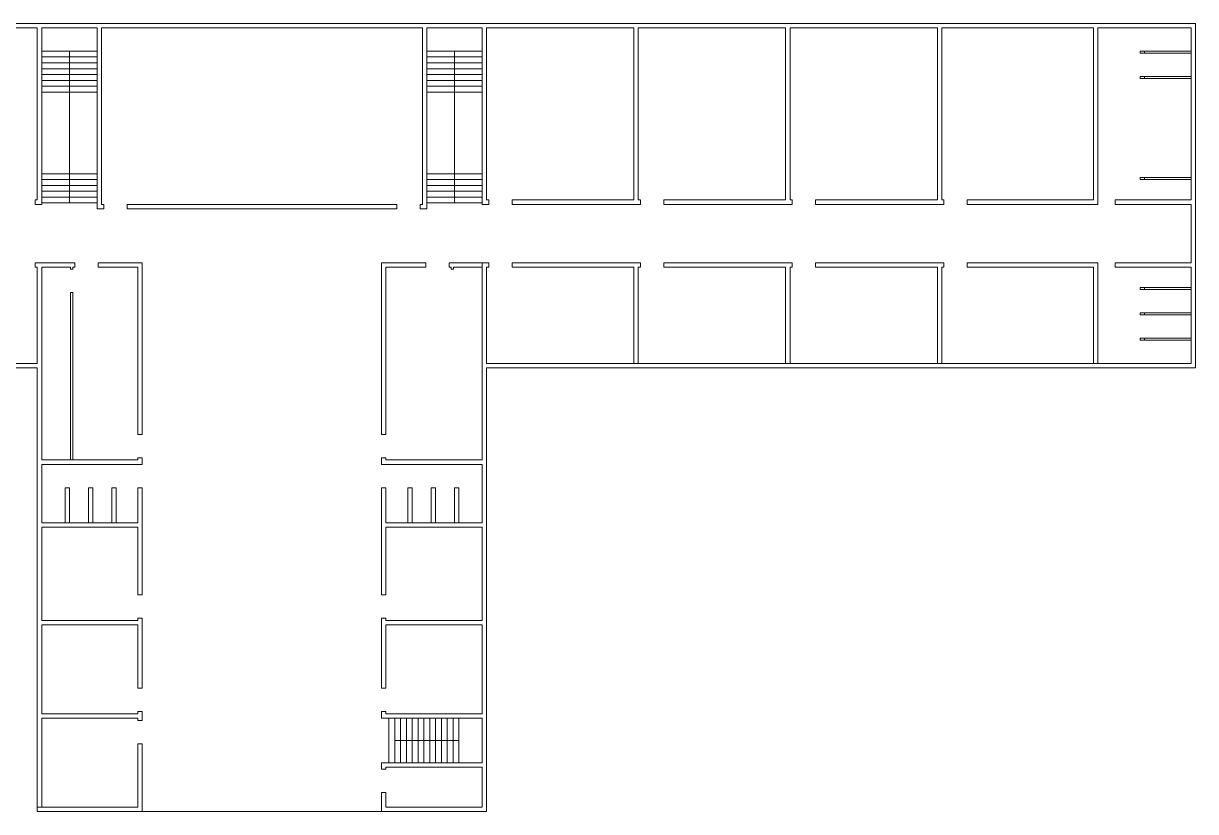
# Model space of a CAD drawing. Header units: inches. Extents: x 35409 to 40742, y 25289 to 31091.
# Drawn here: x 36838 to 39249, y 29470 to 31091 of the extents above; entities that cross this region are included whole.
import ezdxf

# ---------------------------------------------------------------- set-up
doc = ezdxf.new("R2010")
doc.units = ezdxf.units.IN
doc.header["$MEASUREMENT"] = 0
doc.layers.add('WALL', color=7, linetype='Continuous', lineweight=13)

msp = doc.modelspace()

# ---------------------------------------------------------------- linework, layer by layer
at = {"layer": 'WALL', "lineweight": 0}
for p, q in [((35408.59, 31090.74), (39248.59, 31090.74)), ((35408.59, 31081.74), (36866.59, 31081.74)), ((36866.59, 31081.74), (36866.59, 30727.74)), ((36875.59, 31081.74), (36875.59, 30718.74)), ((36875.59, 31081.74), (36989.74, 31081.74)), ((36989.74, 31081.74), (36989.74, 30709.74)), ((36998.74, 31081.74), (36998.74, 30718.74)), ((36998.74, 31081.74), (37658.44, 31081.74)), ((37658.44, 31081.74), (37658.44, 30718.74)), ((37667.44, 31081.74), (37667.44, 30709.74)), ((37667.44, 31081.74), (37781.59, 31081.74)), ((37781.59, 31081.74), (37781.59, 30718.74)), ((37790.59, 31081.74), (37790.59, 30727.74)), ((37790.59, 31081.74), (38093.59, 31081.74)), ((38093.59, 31081.74), (38093.59, 30727.74)), ((38102.59, 31081.74), (38102.59, 30727.74)), ((38102.59, 31081.74), (38405.59, 31081.74)), ((38405.59, 31081.74), (38405.59, 30727.74)), ((38414.59, 31081.74), (38414.59, 30727.74)), ((38414.59, 31081.74), (38717.59, 31081.74)), ((38717.59, 31081.74), (38717.59, 30727.74)), ((38726.59, 31081.74), (38726.59, 30727.74)), ((38726.59, 31081.74), (39038.59, 31081.74)), ((39038.59, 31081.74), (39038.59, 30727.74)), ((39047.59, 31081.74), (39047.59, 30727.74)), ((39047.59, 31081.74), (39239.59, 31081.74)), ((39239.59, 31081.74), (39191.59, 31081.74)), ((39239.59, 31081.74), (39239.59, 30727.74)), ((39248.59, 31090.74), (39248.59, 30382.74)), ((36875.59, 31033.74), (36989.74, 31033.74)), ((36932.66, 31033.74), (36932.66, 30721.74)), ((37667.44, 31033.74), (37781.59, 31033.74)), ((37724.51, 31033.74), (37724.51, 30721.74)), ((39134.59, 31033.74), (39239.59, 31033.74)), ((39134.59, 31033.74), (39134.59, 31029.74)), ((39134.59, 31029.74), (39239.59, 31029.74)), ((39143.59, 31033.74), (39143.59, 31029.74)), ((36875.59, 31021.74), (36989.74, 31021.74)), ((36875.59, 31009.74), (36989.74, 31009.74)), ((37667.44, 31021.74), (37781.59, 31021.74)), ((37667.44, 31009.74), (37781.59, 31009.74)), ((36875.59, 30997.74), (36989.74, 30997.74)), ((36875.59, 30985.74), (36989.74, 30985.74)), ((37667.44, 30997.74), (37781.59, 30997.74)), ((37667.44, 30985.74), (37781.59, 30985.74)), ((39134.59, 30981.74), (39239.59, 30981.74)), ((39134.59, 30981.74), (39134.59, 30977.74)), ((39134.59, 30977.74), (39239.59, 30977.74)), ((39143.59, 30981.74), (39143.59, 30977.74)), ((36875.59, 30973.74), (36989.74, 30973.74)), ((36875.59, 30961.74), (36989.74, 30961.74)), ((37667.44, 30973.74), (37781.59, 30973.74)), ((37667.44, 30961.74), (37781.59, 30961.74)), ((36875.59, 30949.74), (36989.74, 30949.74)), ((37667.44, 30949.74), (37781.59, 30949.74)), ((36875.59, 30781.74), (36989.74, 30781.74)), ((36875.59, 30769.74), (36989.74, 30769.74)), ((37667.44, 30781.74), (37781.59, 30781.74)), ((37667.44, 30769.74), (37781.59, 30769.74)), ((39134.59, 30773.74), (39239.59, 30773.74)), ((39134.59, 30773.74), (39134.59, 30769.74)), ((39134.59, 30769.74), (39239.59, 30769.74)), ((39143.59, 30773.74), (39143.59, 30769.74)), ((36875.59, 30757.74), (36989.74, 30757.74)), ((36875.59, 30745.74), (36989.74, 30745.74)), ((37667.44, 30757.74), (37781.59, 30757.74)), ((37667.44, 30745.74), (37781.59, 30745.74)), ((36862.09, 30727.74), (36866.59, 30727.74)), ((36866.59, 30727.74), (36862.09, 30727.74)), ((36862.09, 30727.74), (36862.09, 30718.74)), ((36862.09, 30718.74), (36875.59, 30718.74)), ((36875.59, 30733.74), (36989.74, 30733.74)), ((36875.59, 30721.74), (36989.74, 30721.74)), ((36998.74, 30718.74), (37003.24, 30718.74)), ((36998.74, 30718.74), (37003.24, 30718.74)), ((37003.24, 30718.74), (37003.24, 30709.74)), ((37051.24, 30718.74), (37051.24, 30709.74)), ((37051.24, 30718.74), (37605.94, 30718.74)), ((37605.94, 30718.74), (37605.94, 30709.74)), ((37653.94, 30718.74), (37653.94, 30709.74)), ((37653.94, 30718.74), (37658.44, 30718.74)), ((37667.44, 30733.74), (37781.59, 30733.74)), ((37667.44, 30721.74), (37781.59, 30721.74)), ((37795.09, 30718.74), (37781.59, 30718.74)), ((37790.59, 30727.74), (37795.09, 30727.74)), ((37795.09, 30727.74), (37790.59, 30727.74)), ((37795.09, 30727.74), (37795.09, 30718.74)), ((38093.59, 30727.74), (37843.09, 30727.74)), ((37843.09, 30727.74), (37843.09, 30718.74)), ((38107.09, 30718.74), (37843.09, 30718.74)), ((38107.09, 30727.74), (38102.59, 30727.74)), ((38107.09, 30727.74), (38107.09, 30718.74)), ((38405.59, 30727.74), (38155.09, 30727.74)), ((38155.09, 30727.74), (38155.09, 30718.74)), ((38419.09, 30718.74), (38155.09, 30718.74)), ((38419.09, 30727.74), (38414.59, 30727.74)), ((38419.09, 30727.74), (38419.09, 30718.74)), ((38717.59, 30727.74), (38467.09, 30727.74)), ((38467.09, 30727.74), (38467.09, 30718.74)), ((38731.09, 30718.74), (38467.09, 30718.74)), ((38731.09, 30727.74), (38726.59, 30727.74)), ((38731.09, 30727.74), (38731.09, 30718.74)), ((39038.59, 30727.74), (38779.09, 30727.74)), ((38779.09, 30727.74), (38779.09, 30718.74)), ((39047.59, 30718.74), (38779.09, 30718.74)), ((39047.59, 30727.74), (39047.59, 30718.74)), ((39239.59, 30727.74), (39083.59, 30727.74)), ((39083.59, 30727.74), (39083.59, 30718.74)), ((39239.59, 30718.74), (39083.59, 30718.74)), ((39239.59, 30718.74), (39239.59, 30598.74)), ((36989.74, 30709.74), (37003.24, 30709.74)), ((37051.24, 30709.74), (37605.94, 30709.74)), ((37653.94, 30709.74), (37667.44, 30709.74)), ((36862.09, 30598.74), (36875.59, 30598.74)), ((36862.09, 30589.74), (36862.09, 30598.74)), ((36862.09, 30589.74), (36866.59, 30589.74)), ((36866.59, 30589.74), (36866.59, 30391.74)), ((36875.59, 30598.74), (36943.84, 30598.74)), ((36875.59, 30589.74), (36875.59, 30193.08)), ((36875.59, 30589.74), (36934.84, 30589.74)), ((36934.84, 30589.74), (36934.84, 30585.24)), ((36939.34, 30589.74), (36939.34, 30585.24)), ((36939.34, 30589.74), (36939.34, 30585.24)), ((36939.34, 30589.74), (36943.84, 30589.74)), ((36939.34, 30589.74), (36943.84, 30589.74)), ((36943.84, 30589.74), (36943.84, 30598.74)), ((36991.84, 30589.74), (36991.84, 30598.74)), ((36991.84, 30598.74), (37082.59, 30598.74)), ((36991.84, 30589.74), (37073.59, 30589.74)), ((37073.59, 30589.74), (37073.59, 30245.58)), ((37082.59, 30598.74), (37082.59, 30245.58)), ((37665.33, 30598.74), (37574.59, 30598.74)), ((37574.59, 30598.74), (37574.59, 30245.58)), ((37665.33, 30589.74), (37583.59, 30589.74)), ((37583.59, 30589.74), (37583.59, 30245.58)), ((37665.33, 30589.74), (37665.33, 30598.74)), ((37781.59, 30598.74), (37713.33, 30598.74)), ((37713.33, 30589.74), (37713.33, 30598.74)), ((37717.83, 30589.74), (37713.33, 30589.74)), ((37717.83, 30589.74), (37713.33, 30589.74)), ((37717.83, 30589.74), (37717.83, 30585.24)), ((37717.83, 30589.74), (37717.83, 30585.24)), ((37781.59, 30589.74), (37722.33, 30589.74)), ((37722.33, 30589.74), (37722.33, 30585.24)), ((37781.59, 30598.74), (37781.59, 30391.74)), ((37795.09, 30598.74), (37781.59, 30598.74)), ((37795.09, 30598.74), (37781.59, 30598.74)), ((37781.59, 30589.74), (37781.59, 30193.08)), ((37790.59, 30589.74), (37790.59, 30391.74)), ((37795.09, 30589.74), (37790.59, 30589.74)), ((37790.59, 30589.74), (37790.59, 30391.74)), ((37795.09, 30589.74), (37790.59, 30589.74)), ((37795.09, 30589.74), (37795.09, 30598.74)), ((37795.09, 30589.74), (37795.09, 30598.74)), ((37843.09, 30589.74), (37843.09, 30598.74)), ((38107.09, 30598.74), (37843.09, 30598.74)), ((38093.59, 30589.74), (37843.09, 30589.74)), ((38093.59, 30589.74), (38093.59, 30391.74)), ((38102.59, 30589.74), (38102.59, 30391.74)), ((38107.09, 30589.74), (38102.59, 30589.74)), ((38107.09, 30589.74), (38107.09, 30598.74)), ((38155.09, 30589.74), (38155.09, 30598.74)), ((38419.09, 30598.74), (38155.09, 30598.74)), ((38405.59, 30589.74), (38155.09, 30589.74)), ((38405.59, 30589.74), (38405.59, 30391.74)), ((38414.59, 30589.74), (38414.59, 30391.74)), ((38419.09, 30589.74), (38414.59, 30589.74)), ((38419.09, 30589.74), (38419.09, 30598.74)), ((38467.09, 30589.74), (38467.09, 30598.74)), ((38731.09, 30598.74), (38467.09, 30598.74)), ((38717.59, 30589.74), (38467.09, 30589.74)), ((38717.59, 30589.74), (38717.59, 30391.74)), ((38726.59, 30589.74), (38726.59, 30391.74)), ((38731.09, 30589.74), (38726.59, 30589.74)), ((38731.09, 30589.74), (38731.09, 30598.74)), ((38779.09, 30589.74), (38779.09, 30598.74)), ((39047.59, 30598.74), (38779.09, 30598.74)), ((39038.59, 30589.74), (38779.09, 30589.74)), ((39038.59, 30589.74), (39038.59, 30391.74)), ((39047.59, 30589.74), (39047.59, 30598.74)), ((39047.59, 30589.74), (39047.59, 30391.74)), ((39239.59, 30598.74), (39083.59, 30598.74)), ((39083.59, 30589.74), (39083.59, 30598.74)), ((39239.59, 30589.74), (39083.59, 30589.74)), ((39239.59, 30589.74), (39239.59, 30391.74)), ((36939.34, 30585.24), (36934.84, 30585.24)), ((37717.83, 30585.24), (37722.33, 30585.24)), ((39134.59, 30547.74), (39239.59, 30547.74)), ((39134.59, 30543.74), (39134.59, 30547.74)), ((39134.59, 30543.74), (39239.59, 30543.74)), ((39143.59, 30543.74), (39143.59, 30547.74)), ((36939.34, 30537.24), (36934.84, 30537.24)), ((36934.84, 30537.24), (36934.84, 30193.08)), ((36939.34, 30537.24), (36939.34, 30193.08)), ((39134.59, 30495.74), (39239.59, 30495.74)), ((39134.59, 30491.74), (39134.59, 30495.74)), ((39143.59, 30491.74), (39143.59, 30495.74)), ((39134.59, 30491.74), (39239.59, 30491.74)), ((39134.59, 30443.74), (39239.59, 30443.74)), ((39134.59, 30439.74), (39134.59, 30443.74)), ((39134.59, 30439.74), (39239.59, 30439.74)), ((39143.59, 30439.74), (39143.59, 30443.74)), ((35408.59, 30391.74), (36866.59, 30391.74)), ((35408.59, 30382.74), (36866.59, 30382.74)), ((36866.59, 30382.74), (36866.59, 30055.08)), ((39239.59, 30391.74), (37790.59, 30391.74)), ((39248.59, 30382.74), (37790.59, 30382.74)), ((37790.59, 30382.74), (37790.59, 30055.08)), ((37073.59, 30245.58), (37082.59, 30245.58)), ((37583.59, 30245.58), (37574.59, 30245.58)), ((37073.59, 30193.08), (36875.59, 30193.08)), ((37073.59, 30184.08), (36875.59, 30184.08)), ((36875.59, 30064.08), (36875.59, 30184.08)), ((37073.59, 30193.08), (37073.59, 30197.58)), ((37073.59, 30197.58), (37082.59, 30197.58)), ((37073.59, 30197.58), (37073.59, 30193.08)), ((37073.59, 30184.08), (37082.59, 30184.08)), ((37082.59, 30197.58), (37082.59, 30184.08)), ((37574.59, 30197.58), (37574.59, 30184.08)), ((37583.59, 30197.58), (37574.59, 30197.58)), ((37583.59, 30184.08), (37574.59, 30184.08)), ((37583.59, 30197.58), (37583.59, 30193.08)), ((37583.59, 30193.08), (37583.59, 30197.58)), ((37583.59, 30193.08), (37781.59, 30193.08)), ((37583.59, 30184.08), (37781.59, 30184.08)), ((37781.59, 30064.08), (37781.59, 30184.08)), ((36875.59, 30136.08), (36875.59, 30064.08)), ((36923.59, 30136.08), (36923.59, 30064.08)), ((36932.59, 30136.08), (36923.59, 30136.08)), ((36932.59, 30136.08), (36932.59, 30064.08)), ((36971.59, 30136.08), (36971.59, 30064.08)), ((36980.59, 30136.08), (36971.59, 30136.08)), ((36980.59, 30136.08), (36980.59, 30064.08)), ((37019.59, 30136.08), (37019.59, 30064.08)), ((37028.59, 30136.08), (37019.59, 30136.08)), ((37028.59, 30136.08), (37028.59, 30064.08)), ((37073.59, 30136.08), (37073.59, 30064.08)), ((37073.59, 30136.08), (37082.59, 30136.08)), ((37082.59, 30136.08), (37082.59, 29915.58)), ((37574.59, 30136.08), (37574.59, 29915.58)), ((37583.59, 30136.08), (37574.59, 30136.08)), ((37583.59, 30136.08), (37583.59, 30064.08)), ((37628.59, 30136.08), (37628.59, 30064.08)), ((37628.59, 30136.08), (37637.59, 30136.08)), ((37637.59, 30136.08), (37637.59, 30064.08)), ((37676.59, 30136.08), (37676.59, 30064.08)), ((37676.59, 30136.08), (37685.59, 30136.08)), ((37685.59, 30136.08), (37685.59, 30064.08)), ((37724.59, 30136.08), (37724.59, 30064.08)), ((37724.59, 30136.08), (37733.59, 30136.08)), ((37733.59, 30136.08), (37733.59, 30064.08)), ((37781.59, 30136.08), (37781.59, 30064.08)), ((37073.59, 30064.08), (36875.59, 30064.08)), ((37583.59, 30064.08), (37781.59, 30064.08)), ((36866.59, 30055.08), (36866.59, 29470.08)), ((37073.59, 30055.08), (36875.59, 30055.08)), ((36875.59, 29863.08), (36875.59, 30055.08)), ((37073.59, 30055.08), (37073.59, 29915.58)), ((37583.59, 30055.08), (37583.59, 29915.58)), ((37583.59, 30055.08), (37781.59, 30055.08)), ((37781.59, 29863.08), (37781.59, 30055.08)), ((37790.59, 30055.08), (37790.59, 29470.08)), ((37073.59, 29915.58), (37082.59, 29915.58)), ((37583.59, 29915.58), (37574.59, 29915.58)), ((37073.59, 29863.08), (37073.59, 29867.58)), ((37073.59, 29867.58), (37082.59, 29867.58)), ((37073.59, 29867.58), (37073.59, 29863.08)), ((37082.59, 29867.58), (37082.59, 29723.58)), ((37574.59, 29867.58), (37574.59, 29723.58)), ((37583.59, 29867.58), (37574.59, 29867.58)), ((37583.59, 29867.58), (37583.59, 29863.08)), ((37583.59, 29863.08), (37583.59, 29867.58)), ((37073.59, 29863.08), (36875.59, 29863.08)), ((37073.59, 29854.08), (36875.59, 29854.08)), ((36875.59, 29671.08), (36875.59, 29854.08)), ((37073.59, 29854.08), (37073.59, 29723.58)), ((37583.59, 29863.08), (37781.59, 29863.08)), ((37583.59, 29854.08), (37583.59, 29723.58)), ((37583.59, 29854.08), (37781.59, 29854.08)), ((37781.59, 29671.08), (37781.59, 29854.08)), ((37073.59, 29723.58), (37082.59, 29723.58)), ((37583.59, 29723.58), (37574.59, 29723.58)), ((37073.59, 29675.58), (37082.59, 29675.58)), ((37073.59, 29675.58), (37073.59, 29671.08)), ((37082.59, 29675.58), (37082.59, 29657.58)), ((37574.59, 29675.58), (37574.59, 29662.08)), ((37583.59, 29675.58), (37574.59, 29675.58)), ((37583.59, 29675.58), (37583.59, 29671.08)), ((37073.59, 29671.08), (36875.59, 29671.08)), ((36875.59, 29479.08), (36875.59, 29662.08)), ((37073.59, 29662.08), (36875.59, 29662.08)), ((37073.59, 29662.08), (37073.59, 29657.58)), ((37073.59, 29662.08), (37073.59, 29657.58)), ((37073.59, 29657.58), (37082.59, 29657.58)), ((37574.59, 29662.08), (37781.59, 29662.08)), ((37583.59, 29671.08), (37781.59, 29671.08)), ((37589.59, 29570.58), (37589.59, 29662.08)), ((37601.59, 29570.58), (37601.59, 29662.08)), ((37613.59, 29570.58), (37613.59, 29662.08)), ((37625.59, 29570.58), (37625.59, 29662.08)), ((37637.59, 29570.58), (37637.59, 29662.08)), ((37649.59, 29570.58), (37649.59, 29662.08)), ((37661.59, 29570.58), (37661.59, 29662.08)), ((37673.59, 29570.58), (37673.59, 29662.08)), ((37685.59, 29570.58), (37685.59, 29662.08)), ((37697.59, 29570.58), (37697.59, 29662.08)), ((37709.59, 29570.58), (37709.59, 29662.08)), ((37721.59, 29570.58), (37721.59, 29662.08)), ((37733.59, 29570.58), (37733.59, 29662.08)), ((37781.59, 29570.58), (37781.59, 29662.08)), ((37073.59, 29609.58), (37082.59, 29609.58)), ((37073.59, 29609.58), (37073.59, 29479.08)), ((37082.59, 29609.58), (37082.59, 29470.08)), ((37733.59, 29616.33), (37601.59, 29616.33)), ((37781.59, 29570.58), (37574.59, 29570.58)), ((37574.59, 29570.58), (37574.59, 29557.08)), ((37583.59, 29557.08), (37574.59, 29557.08)), ((37781.59, 29561.58), (37583.59, 29561.58)), ((37583.59, 29561.58), (37583.59, 29557.08)), ((37583.59, 29561.58), (37583.59, 29557.08)), ((37781.59, 29479.08), (37781.59, 29561.58)), ((37583.59, 29509.08), (37574.59, 29509.08)), ((37574.59, 29509.08), (37574.59, 29470.08)), ((37583.59, 29509.08), (37583.59, 29479.08)), ((37073.59, 29479.08), (36866.59, 29479.08)), ((37082.59, 29470.08), (36866.59, 29470.08)), ((37082.59, 29470.08), (37574.59, 29470.08)), ((37574.59, 29470.08), (37790.59, 29470.08)), ((37583.59, 29479.08), (37781.59, 29479.08))]:
    msp.add_line(p, q, dxfattribs=at)

doc.saveas('drawing.dxf')
